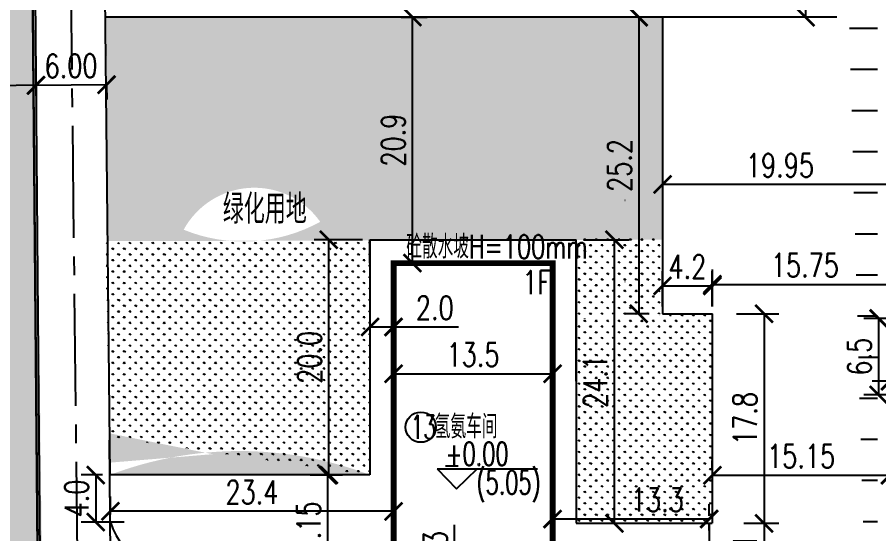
# Model space of a CAD drawing. Header units: millimetres. Extents: x 397874 to 6871063, y -8 to 5775840.
# Drawn here: x 429007.4 to 429080.6, y 2812836.8 to 2812880.7 of the extents above; entities that cross this region are included whole.
import ezdxf

# ---------------------------------------------------------------- set-up
doc = ezdxf.new("R2010")
doc.units = ezdxf.units.MM
doc.header["$LTSCALE"] = 1000
for name, pattern in [('CENTER2', [28.575, 19.05, -3.175, 3.175, -3.175]), ('CONTINOUS', [0]), ('DASH', [0.35, 0.25, -0.1])]:
    doc.linetypes.add(name, pattern=pattern)
doc.layers.add('_TCH_MASK', color=7, linetype='Continuous')
doc.layers.add('GRASST', color=62, linetype='Continuous')
doc.styles.add('dxfs', font='txt.shx', dxfattribs={"width": 0.7, "bigfont": 'dxfs.shx'})
doc.styles.add('HZTXT', font='txt.shx', dxfattribs={"width": 0.75, "bigfont": 'hzdx.shx'})
doc.dimstyles.new('ISO-25', dxfattribs={"dimtxt": 2, "dimasz": 0.75, "dimexe": 1.25, "dimexo": 0.625, "dimtad": 1, "dimdec": 1, "dimdsep": 46, "dimtxsty": 'HZTXT', "dimblk": 'ARCHTICK', "dimcen": 2.5, "dimadec": 0, "dimazin": 0, "dimtfac": 1, "dimtdec": 1, "dimtmove": 0, "dimatfit": 3, "dimldrblk": 'ARCHTICK', "dimfxl": 1, "dimarcsym": 0})

# ---------------------------------------------------------------- blocks, each defined once
blk = doc.blocks.new('_ArchTick')
at = {"color": 0, "linetype": 'ByBlock', "const_width": 0.15}
blk.add_lwpolyline([(-0.5, -0.5), (0.5, 0.5)], dxfattribs=at)
blk = doc.blocks.new('*D707')
at = {"color": 0, "linetype": 'CONTINOUS', "lineweight": -2, "transparency": 16777216}
for p, q in [((429015.018, 2812874.915), (429009.018, 2812874.863)), ((429009.019, 2812874.781), (429009.029, 2812873.613)), ((429015.019, 2812874.833), (429015.029, 2812873.665))]:
    blk.add_line(p, q, dxfattribs=at)
at = {"layer": 'Defpoints', "color": 0, "linetype": 'CONTINOUS', "transparency": 16777216}
for p in [(429009.014, 2812875.406), (429015.013, 2812875.458), (429009.018, 2812874.863)]:
    blk.add_point(p, dxfattribs=at)
at = {"color": 0, "linetype": 'CONTINOUS', "lineweight": -2, "transparency": 16777216, "xscale": 1.5, "yscale": 1.5, "zscale": 1.5}
for p, rotation in [((429009.018, 2812874.863), 180.4965858807423), ((429015.018, 2812874.915), 0.4965858807422929)]:
    blk.add_blockref('_ArchTick', p, dxfattribs=dict(at, rotation=rotation))
at = {"color": 0, "linetype": 'CONTINOUS', "transparency": 16777216, "insert": (429012.004, 2812876.514), "char_height": 2, "attachment_point": 5, "rotation": 0.49659, "style": 'HZTXT'}
blk.add_mtext('6.00', dxfattribs=at)
blk = doc.blocks.new('_None')
blk = doc.blocks.new('*D708')
at = {"color": 0, "linetype": 'CONTINOUS', "lineweight": -2, "transparency": 16777216}
for p, q in [((429009.038, 2812874.864), (428993.408, 2812874.728)), ((428993.409, 2812874.645), (428993.419, 2812873.478)), ((429009.039, 2812874.781), (429009.049, 2812873.614))]:
    blk.add_line(p, q, dxfattribs=at)
at = {"layer": 'Defpoints', "color": 0, "linetype": 'CONTINOUS', "transparency": 16777216}
for p in [(429009.034, 2812875.406), (428993.404, 2812875.27), (428993.408, 2812874.728)]:
    blk.add_point(p, dxfattribs=at)
at = {"color": 0, "linetype": 'CONTINOUS', "lineweight": -2, "transparency": 16777216, "xscale": 1.5, "yscale": 1.5, "zscale": 1.5}
for p, rotation in [((428993.408, 2812874.728), 180.4965858406307), ((429009.038, 2812874.864), 0.4965858406307788)]:
    blk.add_blockref('_ArchTick', p, dxfattribs=dict(at, rotation=rotation))
at = {"color": 0, "linetype": 'CONTINOUS', "transparency": 16777216, "insert": (429001.209, 2812876.421), "char_height": 2, "attachment_point": 5, "rotation": 0.49659, "style": 'HZTXT'}
blk.add_mtext('15.63', dxfattribs=at)
blk = doc.blocks.new('*D734')
at = {"color": 0, "linetype": 'CONTINOUS', "lineweight": -2, "transparency": 16777216}
for p, q in [((429015.341, 2812838.38), (429015.341, 2812839.914)), ((429039.39, 2812838.335), (429039.39, 2812839.914)), ((429039.39, 2812838.664), (429015.341, 2812838.664))]:
    blk.add_line(p, q, dxfattribs=at)
at = {"layer": 'Defpoints', "color": 0, "linetype": 'CONTINOUS', "transparency": 16777216}
for p in [(429015.341, 2812838.664), (429015.341, 2812837.755), (429039.39, 2812837.71)]:
    blk.add_point(p, dxfattribs=at)
at = {"color": 0, "linetype": 'CONTINOUS', "lineweight": -2, "transparency": 16777216, "xscale": 1.5, "yscale": 1.5, "zscale": 1.5, "rotation": 180}
blk.add_blockref('_ArchTick', (429015.341, 2812838.664), dxfattribs=at)
at = {"color": 0, "linetype": 'CONTINOUS', "lineweight": -2, "transparency": 16777216, "xscale": 1.5, "yscale": 1.5, "zscale": 1.5}
blk.add_blockref('_ArchTick', (429039.39, 2812838.664), dxfattribs=at)
at = {"color": 0, "linetype": 'CONTINOUS', "transparency": 16777216, "insert": (429027.365, 2812840.289), "char_height": 2, "attachment_point": 5, "style": 'HZTXT'}
blk.add_mtext('23.4', dxfattribs=at)
blk = doc.blocks.new('*D865')
at = {"color": 0, "linetype": 'CONTINOUS', "lineweight": -2, "transparency": 16777216}
for p, q in [((429040.021, 2812880.654), (429042.242, 2812880.654)), ((429040.992, 2812859.754), (429040.992, 2812880.654)), ((429040.021, 2812859.754), (429042.242, 2812859.754))]:
    blk.add_line(p, q, dxfattribs=at)
at = {"layer": 'Defpoints', "color": 0, "linetype": 'CONTINOUS', "transparency": 16777216}
for p in [(429039.396, 2812880.654), (429040.992, 2812880.654), (429039.396, 2812859.754)]:
    blk.add_point(p, dxfattribs=at)
at = {"color": 0, "linetype": 'CONTINOUS', "lineweight": -2, "transparency": 16777216, "xscale": 1.5, "yscale": 1.5, "zscale": 1.5}
for p, rotation in [((429040.992, 2812880.654), 90), ((429040.992, 2812859.754), 270)]:
    blk.add_blockref('_ArchTick', p, dxfattribs=dict(at, rotation=rotation))
at = {"color": 0, "linetype": 'CONTINOUS', "transparency": 16777216, "insert": (429039.367, 2812870.204), "char_height": 2, "attachment_point": 5, "rotation": 90, "style": 'HZTXT'}
blk.add_mtext('20.9', dxfattribs=at)
blk = doc.blocks.new('*D868')
at = {"color": 0, "linetype": 'CONTINOUS', "lineweight": -2, "transparency": 16777216}
for p, q in [((429076.389, 2812886.708), (429073.126, 2812886.708)), ((429074.376, 2812886.708), (429074.376, 2812880.652)), ((429076.389, 2812880.652), (429073.126, 2812880.652))]:
    blk.add_line(p, q, dxfattribs=at)
at = {"layer": 'Defpoints', "color": 0, "linetype": 'CONTINOUS', "transparency": 16777216}
for p in [(429077.014, 2812886.708), (429074.376, 2812880.652), (429077.014, 2812880.652)]:
    blk.add_point(p, dxfattribs=at)
at = {"color": 0, "linetype": 'CONTINOUS', "lineweight": -2, "transparency": 16777216, "xscale": 1.5, "yscale": 1.5, "zscale": 1.5}
for p, rotation in [((429074.376, 2812886.708), 90), ((429074.376, 2812880.652), 270)]:
    blk.add_blockref('_ArchTick', p, dxfattribs=dict(at, rotation=rotation))
at = {"color": 0, "linetype": 'CONTINOUS', "transparency": 16777216, "insert": (429072.751, 2812883.68), "char_height": 2, "attachment_point": 5, "rotation": 90, "style": 'HZTXT'}
blk.add_mtext('6.05', dxfattribs=at)
blk = doc.blocks.new('*D869')
at = {"color": 0, "linetype": 'CONTINOUS', "lineweight": -2, "transparency": 16777216}
for p, q in [((429063.019, 2812880.652), (429058.957, 2812880.652)), ((429060.207, 2812880.652), (429060.207, 2812855.452)), ((429061.088, 2812855.452), (429058.957, 2812855.452))]:
    blk.add_line(p, q, dxfattribs=at)
at = {"layer": 'Defpoints', "color": 0, "linetype": 'CONTINOUS', "transparency": 16777216}
for p in [(429063.644, 2812880.652), (429060.207, 2812855.452), (429061.713, 2812855.452)]:
    blk.add_point(p, dxfattribs=at)
at = {"color": 0, "linetype": 'CONTINOUS', "lineweight": -2, "transparency": 16777216, "xscale": 1.5, "yscale": 1.5, "zscale": 1.5}
for p, rotation in [((429060.207, 2812880.652), 90), ((429060.207, 2812855.452), 270)]:
    blk.add_blockref('_ArchTick', p, dxfattribs=dict(at, rotation=rotation))
at = {"color": 0, "linetype": 'CONTINOUS', "transparency": 16777216, "insert": (429058.582, 2812868.052), "char_height": 2, "attachment_point": 5, "rotation": 90, "style": 'HZTXT'}
blk.add_mtext('25.2', dxfattribs=at)
blk = doc.blocks.new('*D870')
at = {"color": 0, "linetype": 'CONTINOUS', "lineweight": -2, "transparency": 16777216}
for p, q in [((429068.503, 2812855.452), (429072.103, 2812855.452)), ((429070.853, 2812855.452), (429070.853, 2812837.643)), ((429069.133, 2812837.643), (429072.103, 2812837.643))]:
    blk.add_line(p, q, dxfattribs=at)
at = {"layer": 'Defpoints', "color": 0, "linetype": 'CONTINOUS', "transparency": 16777216}
for p in [(429067.878, 2812855.452), (429068.508, 2812837.643), (429070.853, 2812837.643)]:
    blk.add_point(p, dxfattribs=at)
at = {"color": 0, "linetype": 'CONTINOUS', "lineweight": -2, "transparency": 16777216, "xscale": 1.5, "yscale": 1.5, "zscale": 1.5}
for p, rotation in [((429070.853, 2812855.452), 90), ((429070.853, 2812837.643), 270)]:
    blk.add_blockref('_ArchTick', p, dxfattribs=dict(at, rotation=rotation))
at = {"color": 0, "linetype": 'CONTINOUS', "transparency": 16777216, "insert": (429069.228, 2812846.548), "char_height": 2, "attachment_point": 5, "rotation": 90, "style": 'HZTXT'}
blk.add_mtext('17.8', dxfattribs=at)
blk = doc.blocks.new('*D871')
at = {"color": 0, "linetype": 'CONTINOUS', "lineweight": -2, "transparency": 16777216}
for p, q in [((429052.89, 2812838.346), (429052.89, 2812839.263)), ((429066.189, 2812838.28), (429066.189, 2812839.263)), ((429052.89, 2812838.013), (429066.189, 2812838.013))]:
    blk.add_line(p, q, dxfattribs=at)
at = {"layer": 'Defpoints', "color": 0, "linetype": 'CONTINOUS', "transparency": 16777216}
for p in [(429066.189, 2812838.013), (429052.89, 2812837.721), (429066.189, 2812837.655)]:
    blk.add_point(p, dxfattribs=at)
at = {"color": 0, "linetype": 'CONTINOUS', "lineweight": -2, "transparency": 16777216, "xscale": 1.5, "yscale": 1.5, "zscale": 1.5, "rotation": 180}
blk.add_blockref('_ArchTick', (429052.89, 2812838.013), dxfattribs=at)
at = {"color": 0, "linetype": 'CONTINOUS', "lineweight": -2, "transparency": 16777216, "xscale": 1.5, "yscale": 1.5, "zscale": 1.5}
blk.add_blockref('_ArchTick', (429066.189, 2812838.013), dxfattribs=at)
at = {"color": 0, "linetype": 'CONTINOUS', "transparency": 16777216, "insert": (429061.789, 2812839.638), "char_height": 2, "attachment_point": 5, "style": 'HZTXT'}
blk.add_mtext('13.3', dxfattribs=at)
blk = doc.blocks.new('*D872')
at = {"color": 0, "linetype": 'CONTINOUS', "lineweight": -2, "transparency": 16777216}
for p, q in [((429069.133, 2812837.643), (429072.103, 2812837.643)), ((429070.853, 2812837.643), (429070.853, 2812832.543)), ((429068.84, 2812832.543), (429072.103, 2812832.543))]:
    blk.add_line(p, q, dxfattribs=at)
at = {"layer": 'Defpoints', "color": 0, "linetype": 'CONTINOUS', "transparency": 16777216}
for p in [(429068.508, 2812837.643), (429068.215, 2812832.543), (429070.853, 2812832.543)]:
    blk.add_point(p, dxfattribs=at)
at = {"color": 0, "linetype": 'CONTINOUS', "lineweight": -2, "transparency": 16777216, "xscale": 1.5, "yscale": 1.5, "zscale": 1.5}
for p, rotation in [((429070.853, 2812837.643), 90), ((429070.853, 2812832.543), 270)]:
    blk.add_blockref('_ArchTick', p, dxfattribs=dict(at, rotation=rotation))
at = {"color": 0, "linetype": 'CONTINOUS', "transparency": 16777216, "insert": (429069.228, 2812835.093), "char_height": 2, "attachment_point": 5, "rotation": 90, "style": 'HZTXT'}
blk.add_mtext('5.1', dxfattribs=at)
blk = doc.blocks.new('*D873')
at = {"color": 0, "linetype": 'CONTINOUS', "lineweight": -2, "transparency": 16777216}
for p, q in [((429044.566, 2812831.754), (429044.566, 2812837.504)), ((429045.515, 2812831.754), (429043.316, 2812831.754)), ((429044.566, 2812829.443), (429044.566, 2812831.754)), ((429045.515, 2812829.443), (429043.316, 2812829.443))]:
    blk.add_line(p, q, dxfattribs=at)
at = {"layer": 'Defpoints', "color": 0, "linetype": 'CONTINOUS', "transparency": 16777216}
for p in [(429044.566, 2812831.754), (429046.14, 2812831.754), (429046.14, 2812829.443)]:
    blk.add_point(p, dxfattribs=at)
at = {"color": 0, "linetype": 'CONTINOUS', "lineweight": -2, "transparency": 16777216, "xscale": 1.5, "yscale": 1.5, "zscale": 1.5}
for p, rotation in [((429044.566, 2812831.754), 90), ((429044.566, 2812829.443), 270)]:
    blk.add_blockref('_ArchTick', p, dxfattribs=dict(at, rotation=rotation))
at = {"color": 0, "linetype": 'CONTINOUS', "transparency": 16777216, "insert": (429042.941, 2812835.379), "char_height": 2, "attachment_point": 5, "rotation": 90, "style": 'HZTXT'}
blk.add_mtext('2.3', dxfattribs=at)
blk = doc.blocks.new('*D876')
at = {"color": 0, "linetype": 'CONTINOUS', "lineweight": -2, "transparency": 16777216}
for p, q in [((429032.3, 2812841.754), (429035.051, 2812841.754)), ((429033.801, 2812832.754), (429033.801, 2812841.754)), ((429033.103, 2812832.754), (429035.051, 2812832.754))]:
    blk.add_line(p, q, dxfattribs=at)
at = {"layer": 'Defpoints', "color": 0, "linetype": 'CONTINOUS', "transparency": 16777216}
for p in [(429031.675, 2812841.754), (429033.801, 2812841.754), (429032.478, 2812832.754)]:
    blk.add_point(p, dxfattribs=at)
at = {"color": 0, "linetype": 'CONTINOUS', "lineweight": -2, "transparency": 16777216, "xscale": 1.5, "yscale": 1.5, "zscale": 1.5}
for p, rotation in [((429033.801, 2812841.754), 90), ((429033.801, 2812832.754), 270)]:
    blk.add_blockref('_ArchTick', p, dxfattribs=dict(at, rotation=rotation))
at = {"color": 0, "linetype": 'CONTINOUS', "transparency": 16777216, "insert": (429032.176, 2812837.254), "char_height": 2, "attachment_point": 5, "rotation": 90, "style": 'HZTXT'}
blk.add_mtext('9.15', dxfattribs=at)
blk = doc.blocks.new('*D878')
at = {"color": 0, "linetype": 'CONTINOUS', "lineweight": -2, "transparency": 16777216}
for p, q in [((429014.668, 2812841.754), (429012.849, 2812841.754)), ((429014.099, 2812841.754), (429014.099, 2812837.755)), ((429016.51, 2812837.755), (429012.849, 2812837.755))]:
    blk.add_line(p, q, dxfattribs=at)
at = {"layer": 'Defpoints', "color": 0, "linetype": 'CONTINOUS', "transparency": 16777216}
for p in [(429015.293, 2812841.754), (429014.099, 2812837.755), (429017.135, 2812837.755)]:
    blk.add_point(p, dxfattribs=at)
at = {"color": 0, "linetype": 'CONTINOUS', "lineweight": -2, "transparency": 16777216, "xscale": 1.5, "yscale": 1.5, "zscale": 1.5}
for p, rotation in [((429014.099, 2812841.754), 90), ((429014.099, 2812837.755), 270)]:
    blk.add_blockref('_ArchTick', p, dxfattribs=dict(at, rotation=rotation))
at = {"color": 0, "linetype": 'CONTINOUS', "transparency": 16777216, "insert": (429012.474, 2812839.754), "char_height": 2, "attachment_point": 5, "rotation": 90, "style": 'HZTXT'}
blk.add_mtext('4.0', dxfattribs=at)
blk = doc.blocks.new('*D898')
at = {"color": 0, "linetype": 'CONTINOUS', "lineweight": -2, "transparency": 16777216}
for p, q in [((429036.761, 2812861.748), (429032.636, 2812861.748)), ((429033.886, 2812841.754), (429033.886, 2812861.748)), ((429036.761, 2812841.754), (429032.636, 2812841.754))]:
    blk.add_line(p, q, dxfattribs=at)
at = {"layer": 'Defpoints', "color": 0, "linetype": 'CONTINOUS', "transparency": 16777216}
for p in [(429033.886, 2812861.748), (429037.386, 2812861.748), (429037.386, 2812841.754)]:
    blk.add_point(p, dxfattribs=at)
at = {"color": 0, "linetype": 'CONTINOUS', "lineweight": -2, "transparency": 16777216, "xscale": 1.5, "yscale": 1.5, "zscale": 1.5}
for p, rotation in [((429033.886, 2812861.748), 90), ((429033.886, 2812841.754), 270)]:
    blk.add_blockref('_ArchTick', p, dxfattribs=dict(at, rotation=rotation))
at = {"color": 0, "linetype": 'CONTINOUS', "transparency": 16777216, "insert": (429032.261, 2812851.751), "char_height": 2, "attachment_point": 5, "rotation": 90, "style": 'HZTXT'}
blk.add_mtext('20.0', dxfattribs=at)
blk = doc.blocks.new('*D899')
at = {"color": 0, "linetype": 'CONTINOUS', "lineweight": -2, "transparency": 16777216}
for p, q in [((429037.386, 2812856.023), (429037.386, 2812853.081)), ((429039.39, 2812856.023), (429039.39, 2812853.081)), ((429037.386, 2812854.331), (429039.39, 2812854.331)), ((429039.39, 2812854.331), (429044.89, 2812854.331))]:
    blk.add_line(p, q, dxfattribs=at)
at = {"layer": 'Defpoints', "color": 0, "linetype": 'CONTINOUS', "transparency": 16777216}
for p in [(429037.386, 2812856.648), (429039.39, 2812856.648), (429039.39, 2812854.331)]:
    blk.add_point(p, dxfattribs=at)
at = {"color": 0, "linetype": 'CONTINOUS', "lineweight": -2, "transparency": 16777216, "xscale": 1.5, "yscale": 1.5, "zscale": 1.5, "rotation": 180}
blk.add_blockref('_ArchTick', (429037.386, 2812854.331), dxfattribs=at)
at = {"color": 0, "linetype": 'CONTINOUS', "lineweight": -2, "transparency": 16777216, "xscale": 1.5, "yscale": 1.5, "zscale": 1.5}
blk.add_blockref('_ArchTick', (429039.39, 2812854.331), dxfattribs=at)
at = {"color": 0, "linetype": 'CONTINOUS', "transparency": 16777216, "insert": (429042.89, 2812855.956), "char_height": 2, "attachment_point": 5, "style": 'HZTXT'}
blk.add_mtext('2.0', dxfattribs=at)
blk = doc.blocks.new('*D900')
at = {"color": 0, "linetype": 'CONTINOUS', "lineweight": -2, "transparency": 16777216}
for p, q in [((429055.511, 2812861.748), (429059.389, 2812861.748)), ((429058.139, 2812837.643), (429058.139, 2812861.748)), ((429055.511, 2812837.643), (429059.389, 2812837.643))]:
    blk.add_line(p, q, dxfattribs=at)
at = {"layer": 'Defpoints', "color": 0, "linetype": 'CONTINOUS', "transparency": 16777216}
for p in [(429054.886, 2812861.748), (429058.139, 2812861.748), (429054.886, 2812837.643)]:
    blk.add_point(p, dxfattribs=at)
at = {"color": 0, "linetype": 'CONTINOUS', "lineweight": -2, "transparency": 16777216, "xscale": 1.5, "yscale": 1.5, "zscale": 1.5}
for p, rotation in [((429058.139, 2812861.748), 90), ((429058.139, 2812837.643), 270)]:
    blk.add_blockref('_ArchTick', p, dxfattribs=dict(at, rotation=rotation))
at = {"color": 0, "linetype": 'CONTINOUS', "transparency": 16777216, "insert": (429056.514, 2812849.696), "char_height": 2, "attachment_point": 5, "rotation": 90, "style": 'HZTXT'}
blk.add_mtext('24.1', dxfattribs=at)
blk = doc.blocks.new('*D901')
at = {"color": 0, "linetype": 'CONTINOUS', "lineweight": -2, "transparency": 16777216}
for p, q in [((429052.89, 2812850.981), (429052.89, 2812851.606)), ((429039.39, 2812850.356), (429052.89, 2812850.356)), ((429039.39, 2812849.768), (429039.39, 2812849.106))]:
    blk.add_line(p, q, dxfattribs=at)
at = {"layer": 'Defpoints', "color": 0, "linetype": 'CONTINOUS', "transparency": 16777216}
for p in [(429039.39, 2812850.393), (429052.89, 2812850.356), (429052.89, 2812850.356)]:
    blk.add_point(p, dxfattribs=at)
at = {"color": 0, "linetype": 'CONTINOUS', "lineweight": -2, "transparency": 16777216, "xscale": 1.5, "yscale": 1.5, "zscale": 1.5, "rotation": 180}
blk.add_blockref('_ArchTick', (429039.39, 2812850.356), dxfattribs=at)
at = {"color": 0, "linetype": 'CONTINOUS', "lineweight": -2, "transparency": 16777216, "xscale": 1.5, "yscale": 1.5, "zscale": 1.5}
blk.add_blockref('_ArchTick', (429052.89, 2812850.356), dxfattribs=at)
at = {"color": 0, "linetype": 'CONTINOUS', "transparency": 16777216, "insert": (429046.14, 2812851.981), "char_height": 2, "attachment_point": 5, "style": 'HZTXT'}
blk.add_mtext('13.5', dxfattribs=at)
blk = doc.blocks.new('*D913')
at = {"color": 0, "linetype": 'CONTINOUS', "lineweight": -2, "transparency": 16777216}
for p, q in [((429062.225, 2812871.106), (429062.225, 2812865.19)), ((429082.175, 2812871.106), (429082.175, 2812865.19)), ((429082.175, 2812866.44), (429062.225, 2812866.44))]:
    blk.add_line(p, q, dxfattribs=at)
at = {"layer": 'Defpoints', "color": 0, "linetype": 'CONTINOUS', "transparency": 16777216}
for p in [(429062.225, 2812871.731), (429082.175, 2812871.731), (429062.225, 2812866.44)]:
    blk.add_point(p, dxfattribs=at)
at = {"color": 0, "linetype": 'CONTINOUS', "lineweight": -2, "transparency": 16777216, "xscale": 1.5, "yscale": 1.5, "zscale": 1.5, "rotation": 180}
blk.add_blockref('_ArchTick', (429062.225, 2812866.44), dxfattribs=at)
at = {"color": 0, "linetype": 'CONTINOUS', "lineweight": -2, "transparency": 16777216, "xscale": 1.5, "yscale": 1.5, "zscale": 1.5}
blk.add_blockref('_ArchTick', (429082.175, 2812866.44), dxfattribs=at)
at = {"color": 0, "linetype": 'CONTINOUS', "transparency": 16777216, "insert": (429072.2, 2812868.065), "char_height": 2, "attachment_point": 5, "style": 'HZTXT'}
blk.add_mtext('19.95', dxfattribs=at)
blk = doc.blocks.new('*D914')
at = {"color": 0, "linetype": 'CONTINOUS', "lineweight": -2, "transparency": 16777216}
for p, q in [((429062.226, 2812856.077), (429062.226, 2812859.075)), ((429066.455, 2812856.077), (429066.455, 2812859.075)), ((429062.226, 2812857.825), (429066.455, 2812857.825))]:
    blk.add_line(p, q, dxfattribs=at)
at = {"layer": 'Defpoints', "color": 0, "linetype": 'CONTINOUS', "transparency": 16777216}
for p in [(429066.455, 2812857.825), (429062.226, 2812855.452), (429066.455, 2812855.452)]:
    blk.add_point(p, dxfattribs=at)
at = {"color": 0, "linetype": 'CONTINOUS', "lineweight": -2, "transparency": 16777216, "xscale": 1.5, "yscale": 1.5, "zscale": 1.5, "rotation": 180}
blk.add_blockref('_ArchTick', (429062.226, 2812857.825), dxfattribs=at)
at = {"color": 0, "linetype": 'CONTINOUS', "lineweight": -2, "transparency": 16777216, "xscale": 1.5, "yscale": 1.5, "zscale": 1.5}
blk.add_blockref('_ArchTick', (429066.455, 2812857.825), dxfattribs=at)
at = {"color": 0, "linetype": 'CONTINOUS', "transparency": 16777216, "insert": (429064.34, 2812859.45), "char_height": 2, "attachment_point": 5, "style": 'HZTXT'}
blk.add_mtext('4.2', dxfattribs=at)
blk = doc.blocks.new('*D917')
at = {"color": 0, "linetype": 'CONTINOUS', "lineweight": -2, "transparency": 16777216}
for p, q in [((429081.539, 2812849.178), (429081.539, 2812850.968)), ((429082.139, 2812849.378), (429082.139, 2812850.968)), ((429081.539, 2812849.718), (429080.039, 2812849.718)), ((429081.539, 2812849.718), (429082.139, 2812849.718)), ((429082.139, 2812849.718), (429089.139, 2812849.718))]:
    blk.add_line(p, q, dxfattribs=at)
at = {"layer": 'Defpoints', "color": 0, "linetype": 'CONTINOUS', "transparency": 16777216}
for p in [(429082.139, 2812849.718), (429081.539, 2812848.553), (429082.139, 2812848.753)]:
    blk.add_point(p, dxfattribs=at)
at = {"color": 0, "linetype": 'CONTINOUS', "lineweight": -2, "transparency": 16777216, "xscale": 1.5, "yscale": 1.5, "zscale": 1.5}
blk.add_blockref('_ArchTick', (429081.539, 2812849.718), dxfattribs=at)
at = {"color": 0, "linetype": 'CONTINOUS', "lineweight": -2, "transparency": 16777216, "xscale": 1.5, "yscale": 1.5, "zscale": 1.5, "rotation": 180}
blk.add_blockref('_ArchTick', (429082.139, 2812849.718), dxfattribs=at)
at = {"color": 0, "linetype": 'CONTINOUS', "transparency": 16777216, "insert": (429087.139, 2812851.343), "char_height": 2, "attachment_point": 5, "style": 'HZTXT'}
blk.add_mtext('0.6', dxfattribs=at)
blk = doc.blocks.new('*D918')
at = {"color": 0, "linetype": 'CONTINOUS', "lineweight": -2, "transparency": 16777216}
for p, q in [((429081.514, 2812855.053), (429079.329, 2812855.053)), ((429080.579, 2812855.053), (429080.579, 2812848.553)), ((429081.514, 2812848.553), (429079.329, 2812848.553))]:
    blk.add_line(p, q, dxfattribs=at)
at = {"layer": 'Defpoints', "color": 0, "linetype": 'CONTINOUS', "transparency": 16777216}
for p in [(429082.139, 2812855.053), (429080.579, 2812848.553), (429082.139, 2812848.553)]:
    blk.add_point(p, dxfattribs=at)
at = {"color": 0, "linetype": 'CONTINOUS', "lineweight": -2, "transparency": 16777216, "xscale": 1.5, "yscale": 1.5, "zscale": 1.5}
for p, rotation in [((429080.579, 2812855.053), 90), ((429080.579, 2812848.553), 270)]:
    blk.add_blockref('_ArchTick', p, dxfattribs=dict(at, rotation=rotation))
at = {"color": 0, "linetype": 'CONTINOUS', "transparency": 16777216, "insert": (429078.954, 2812851.803), "char_height": 2, "attachment_point": 5, "rotation": 90, "style": 'HZTXT'}
blk.add_mtext('6.5', dxfattribs=at)
blk = doc.blocks.new('*D921')
at = {"color": 0, "linetype": 'CONTINOUS', "lineweight": -2, "transparency": 16777216}
for p, q in [((429066.455, 2812842.355), (429066.455, 2812842.98)), ((429081.539, 2812842.355), (429081.539, 2812842.98)), ((429066.455, 2812841.73), (429081.539, 2812841.73))]:
    blk.add_line(p, q, dxfattribs=at)
at = {"layer": 'Defpoints', "color": 0, "linetype": 'CONTINOUS', "transparency": 16777216}
for p in [(429066.455, 2812841.73), (429081.539, 2812841.73), (429081.539, 2812841.73)]:
    blk.add_point(p, dxfattribs=at)
at = {"color": 0, "linetype": 'CONTINOUS', "lineweight": -2, "transparency": 16777216, "xscale": 1.5, "yscale": 1.5, "zscale": 1.5, "rotation": 180}
blk.add_blockref('_ArchTick', (429066.455, 2812841.73), dxfattribs=at)
at = {"color": 0, "linetype": 'CONTINOUS', "lineweight": -2, "transparency": 16777216, "xscale": 1.5, "yscale": 1.5, "zscale": 1.5}
blk.add_blockref('_ArchTick', (429081.539, 2812841.73), dxfattribs=at)
at = {"color": 0, "linetype": 'CONTINOUS', "transparency": 16777216, "insert": (429073.997, 2812843.355), "char_height": 2, "attachment_point": 5, "style": 'HZTXT'}
blk.add_mtext('15.15', dxfattribs=at)
blk = doc.blocks.new('*D922')
at = {"color": 0, "linetype": 'CONTINOUS', "lineweight": -2, "transparency": 16777216}
for p, q in [((429066.463, 2812856.077), (429066.463, 2812859.201)), ((429082.175, 2812856.077), (429082.175, 2812859.201)), ((429066.463, 2812857.951), (429082.175, 2812857.951))]:
    blk.add_line(p, q, dxfattribs=at)
at = {"layer": 'Defpoints', "color": 0, "linetype": 'CONTINOUS', "transparency": 16777216}
for p in [(429082.175, 2812857.951), (429066.463, 2812855.452), (429082.175, 2812855.452)]:
    blk.add_point(p, dxfattribs=at)
at = {"color": 0, "linetype": 'CONTINOUS', "lineweight": -2, "transparency": 16777216, "xscale": 1.5, "yscale": 1.5, "zscale": 1.5, "rotation": 180}
blk.add_blockref('_ArchTick', (429066.463, 2812857.951), dxfattribs=at)
at = {"color": 0, "linetype": 'CONTINOUS', "lineweight": -2, "transparency": 16777216, "xscale": 1.5, "yscale": 1.5, "zscale": 1.5}
blk.add_blockref('_ArchTick', (429082.175, 2812857.951), dxfattribs=at)
at = {"color": 0, "linetype": 'CONTINOUS', "transparency": 16777216, "insert": (429074.319, 2812859.576), "char_height": 2, "attachment_point": 5, "style": 'HZTXT'}
blk.add_mtext('15.75', dxfattribs=at)

msp = doc.modelspace()

# ---------------------------------------------------------------- hatches: boundary and pattern name
at = {"linetype": 'CONTINOUS'}
h = msp.add_hatch(dxfattribs=at)
h.set_pattern_fill('GRASS', color=3, scale=0.054, style=0)
h.set_pattern_definition([(90, (428986.6436, 2812723.6871), (-0.969867, 0.969867), [0.257175, -1.682559]), (45, (428986.6436, 2812723.6871), (-0.9698677, 0.9698677), [0.257175, -1.114425]), (135, (428986.6436, 2812723.6871), (-0.9698677, -0.9698677), [0.257175, -1.114425])])
edge = h.paths.add_edge_path()
edge.add_line((428996.534, 2812984.894), (429007.751, 2812986.572))
edge.add_arc((428245.5, 2812967.568), 762.487, 0.233679, 1.428202, ccw=False)
edge.add_line((429007.981, 2812970.678), (429010.393, 2812757.703))
edge.add_arc((429028.392, 2812757.891), 18, 180.59848, 268.15967)
edge.add_line((429027.814, 2812739.9), (429168.81, 2812735.37))
edge.add_arc((429182.64, 2812620.562), 115.638, 87.64632, 96.86841, ccw=False)
edge.add_line((429187.389, 2812736.102), (429187.391, 2812858.041))
edge.add_arc((425829.037, 2812780.795), 3359.242, 1.317645, 1.469012)
edge.add_line((429187.175, 2812866.913), (429187.032, 2812877.852))
edge.add_line((429187.032, 2812877.852), (429191.391, 2812878.102))
edge.add_line((429191.391, 2812878.102), (429191.395, 2812730.731))
edge.add_line((429191.395, 2812730.731), (429255.258, 2812727.933))
edge.add_line((429255.258, 2812727.933), (429255.258, 2812723.687))
edge.add_line((429255.258, 2812723.687), (429168.385, 2812728.376))
edge.add_line((429168.385, 2812728.376), (429129.36, 2812730.11))
edge.add_line((429129.36, 2812730.11), (429091.518, 2812731.731))
edge.add_line((429091.518, 2812731.731), (429068.655, 2812732.74))
edge.add_line((429068.655, 2812732.74), (428995.964, 2812736.193))
edge.add_arc((428996.365, 2812744.639), 8.455, 181.28443, 267.28067, ccw=False)
edge.add_line((428987.912, 2812744.449), (428988.493, 2812805.44))
edge.add_line((428988.493, 2812805.44), (428987.758, 2812883.63))
edge.add_line((428987.758, 2812883.63), (428987.248, 2812934.771))
edge.add_line((428987.248, 2812934.771), (428986.762, 2812983.747))
edge.add_line((428986.762, 2812983.747), (428996.534, 2812984.894))
h = msp.add_hatch(dxfattribs=at)
h.set_pattern_fill('ANGLE', color=252, scale=0.5, style=0)
h.set_pattern_definition([(360, (-303.9914, -531.6), (-3e-12, 3.4925), [2.54, -0.9525]), (90, (-303.9914, -531.6), (-3.4925, -3e-12), [2.54, -0.9525])])
edge = h.paths.add_edge_path()
edge.add_line((429085.873, 2812822.052), (429169.39, 2812822.052))
edge.add_arc((429169.39, 2812834.052), 12, 270, 359.99869)
edge.add_line((429181.39, 2812834.052), (429181.391, 2812857.885))
edge.add_arc((429169.387, 2812857.885), 12.004, 359.99869, 420.87143)
edge.add_arc((429183.618, 2812883.424), 17.232, 178.53285, 240.87143, ccw=False)
edge.add_line((429166.392, 2812883.865), (429166.392, 2812904.114))
edge.add_arc((429154.392, 2812904.114), 12, 359.99874, 449.99987)
edge.add_line((429154.392, 2812916.114), (429077.872, 2812917.879))
edge.add_arc((429020.191, 2812912.971), 57.889, -4.98366, 4.86336, ccw=False)
edge.add_line((429077.323, 2812907.942), (429079.39, 2812832.754))
edge.add_arc((429089.03, 2812831.279), 9.753, 171.30144, 251.11194)
edge = h.paths.add_edge_path(flags=16)
edge.add_line((429104.839, 2812848.539), (429104.839, 2812827.113))
edge.add_line((429081.81, 2812826.913), (429104.839, 2812827.113))
edge.add_line((429081.81, 2812848.801), (429081.81, 2812826.913))
edge.add_line((429096.867, 2812848.801), (429081.81, 2812848.801))
edge.add_line((429156.392, 2812878.102), (429105.878, 2812878.102))
edge.add_line((429105.878, 2812855.102), (429105.878, 2812878.102))
edge.add_line((429083.878, 2812855.102), (429105.878, 2812855.102))
edge.add_line((429083.878, 2812878.102), (429083.878, 2812855.102))
edge.add_line((429156.392, 2812908.102), (429156.392, 2812878.102))
edge.add_line((429083.873, 2812908.102), (429083.873, 2812878.102))
edge.add_line((429083.873, 2812908.102), (429156.392, 2812908.102))
edge.add_line((429166.385, 2812835.054), (429130.867, 2812835.054))
edge.add_line((429166.385, 2812835.054), (429166.385, 2812853.154))
edge.add_line((429130.867, 2812835.054), (429130.867, 2812853.084))
edge.add_line((429130.867, 2812853.084), (429166.662, 2812853.108))
at = {"layer": 'GRASST'}
h = msp.add_hatch(dxfattribs=at)
h.set_pattern_fill('GRASS', color=256, scale=0.685569, angle=-100.51202, style=0)
h.set_pattern_definition([(349.48798, (428814.32374, 2812641.67873), (0.56507695, 0.3881921), [0.1285442, -0.840997]), (304.48798, (428814.32374, 2812641.6787), (0.565077, 0.3881921), [0.1285442, -0.557025]), (34.48798, (428814.32374, 2812641.6787), (-0.3881921, 0.565077), [0.1285442, -0.557025])])
edge = h.paths.add_edge_path()
edge.add_line((429015.293, 2812841.754), (429015.284, 2812842.798))
edge.add_line((429024.031, 2812843.519), (429037.386, 2812841.754))
edge.add_line((429037.386, 2812841.754), (429024.031, 2812843.519))
edge.add_line((429024.031, 2812843.519), (429015.261, 2812845.292))
edge = h.paths.add_edge_path(flags=16)
edge.add_arc((429026.34, 2595507.449), 217334.306, 89.99708791, 90.00291209, ccw=False)
edge.add_arc((429026.34, 2812812.722), 31.063, 69.16969, 110.83031)
h = msp.add_hatch(dxfattribs=at)
h.set_pattern_fill('GRASS', color=256, scale=0.685569, angle=0.0002, style=0)
h.set_pattern_definition([(90.0002, (429281.12334, 2812702.1218), (-0.4847723, 0.4847689), [0.1285442, -0.840997]), (45.0002, (429281.12334, 2812702.1218), (-0.4847723, 0.4847689), [0.1285442, -0.557025]), (135.0002, (429281.12334, 2812702.1218), (-0.4847689, -0.4847723), [0.1285442, -0.557025])])
h.paths.add_polyline_path([(429015.12, 2812861.621), (429062.223, 2812861.75), (429062.216, 2812880.652), (429015.026, 2812880.652)])
edge = h.paths.add_edge_path()
edge.add_arc((429027.574, 2812859.32), 6.842, 35.23914, 151.40449)
edge.add_arc((429026.661, 2812875.053), 13.46, 247.76156, 298.88207)
h = msp.add_hatch(dxfattribs=at)
h.set_pattern_fill('GRASS', color=256, scale=0.685569, angle=0.0002, style=0)
h.set_pattern_definition([(90.0002, (429320.8114, 2812697.3736), (-0.4847723, 0.4847689), [0.1285442, -0.840997]), (45.0002, (429320.8114, 2812697.3736), (-0.4847723, 0.4847689), [0.1285442, -0.557025]), (135.0002, (429320.8114, 2812697.3736), (-0.4847689, -0.4847723), [0.1285442, -0.557025])])
h.paths.add_polyline_path([(429054.886, 2812854.984), (429062.216, 2812855.452), (429062.223, 2812861.964), (429054.886, 2812861.942)])
edge = h.paths.add_edge_path()
edge.add_arc((429056.302, 2812853.146), 12.276, 75.55258, 89.98698)
edge.add_arc((429055.789, 2812849.106), 16.324, 77.34861, 88.19095, ccw=False)
h = msp.add_hatch(dxfattribs=at)
h.set_pattern_fill('GRASS', color=256, scale=0.685569, angle=0.0002, style=0)
h.set_pattern_definition([(90.0002, (429281.2175, 2812691.25626), (-0.4847723, 0.4847689), [0.1285442, -0.840997]), (45.0002, (429281.2175, 2812691.25626), (-0.4847723, 0.4847689), [0.1285442, -0.557025]), (135.0002, (429281.2175, 2812691.25626), (-0.4847689, -0.4847723), [0.1285442, -0.557025])])
h.paths.add_polyline_path([(429015.264, 2812844.984), (429037.39, 2812841.754), (429037.386, 2812861.621), (429015.008, 2812861.483)])
edge = h.paths.add_edge_path(flags=16)
edge.add_arc((429013.199, 2812808.957), 50.47, 81.8438, 86.01056, ccw=False)
edge.add_arc((429015.401, 2812829.654), 29.68, 80.38297, 87.47139)
h = msp.add_hatch(dxfattribs=at)
h.set_pattern_fill('GRASS', color=256, scale=0.685569, angle=0.0002, style=0)
h.set_pattern_definition([(90.0002, (429320.8114, 2812690.4623), (-0.4847723, 0.4847689), [0.1285442, -0.840997]), (45.0002, (429320.8114, 2812690.4623), (-0.4847723, 0.4847689), [0.1285442, -0.557025]), (135.0002, (429320.8114, 2812690.4623), (-0.4847689, -0.4847723), [0.1285442, -0.557025])])
h.paths.add_polyline_path([(429054.885, 2812837.721), (429066.455, 2812837.643), (429066.463, 2812855.452), (429054.886, 2812855.031)])
edge = h.paths.add_edge_path()
edge.add_arc((429056.302, 2812846.235), 12.276, 75.55258, 89.98698)
edge.add_arc((429055.789, 2812842.195), 16.324, 77.34861, 88.19095, ccw=False)

# ---------------------------------------------------------------- linework, layer by layer
at = {"color": 1, "linetype": 'CENTER2', "ltscale": 0.0005}
msp.add_line((429010.859, 2812985.726), (429013.368, 2812757.726), dxfattribs=at)
at = {"color": 3, "linetype": 'CONTINOUS'}
for p, q in [((429077.015, 2812880.652), (429015.026, 2812880.652)), ((429037.386, 2812859.748), (429037.386, 2812861.748)), ((429037.386, 2812861.748), (429054.875, 2812861.748)), ((429054.875, 2812861.748), (429054.886, 2812859.752)), ((429037.386, 2812859.748), (429037.386, 2812841.754)), ((429039.39, 2812841.031), (429039.39, 2812859.754)), ((429052.89, 2812840.96), (429052.89, 2812859.752)), ((429054.886, 2812859.752), (429054.886, 2812837.643)), ((429016.034, 2812757.689), (429015.267, 2812844.722)), ((429043.096, 2812842.286), (429051.604, 2812842.286)), ((429043.096, 2812842.286), (429044.735, 2812840.584)), ((429044.735, 2812840.584), (429046.479, 2812842.286)), ((429066.189, 2812837.03), (429066.189, 2812837.654)), ((429066.189, 2812837.654), (429066.189, 2812804.123))]:
    msp.add_line(p, q, dxfattribs=at)
at = {"color": 2, "linetype": 'CONTINOUS'}
for p, q in [((429037.386, 2812861.748), (429054.883, 2812861.748)), ((429062.216, 2812855.452), (429066.463, 2812855.452)), ((429037.386, 2812841.754), (429015.293, 2812841.754)), ((429054.886, 2812837.643), (429066.455, 2812837.643))]:
    msp.add_line(p, q, dxfattribs=at)
at = {"color": 0, "linetype": 'CONTINOUS', "ltscale": 10}
msp.add_line((429043.787, 2812842.529), (429044.871, 2812842.529), dxfattribs=at)
at = {"color": 3, "linetype": 'DASH', "ltscale": 0.02, "const_width": 0.2}
msp.add_lwpolyline([(429007.843, 2812986.572), (429009.982, 2812740.152)], dxfattribs=at)
at = {"color": 0, "linetype": 'CONTINOUS'}
msp.add_circle((429041.701, 2812845.813), 1.286, dxfattribs=at)
at = {"layer": '_TCH_MASK', "color": 2, "linetype": 'CONTINOUS'}
for p, q in [((429008.2, 2812968.669), (429010.02, 2812757.699)), ((429014.167, 2812948.258), (429015.293, 2812841.754)), ((429062.216, 2812880.652), (429062.226, 2812855.452)), ((429037.386, 2812861.748), (429037.386, 2812841.754)), ((429054.875, 2812861.748), (429054.886, 2812837.643)), ((429066.455, 2812855.452), (429066.455, 2812837.643))]:
    msp.add_line(p, q, dxfattribs=at)
at = {"layer": '_TCH_MASK', "color": 4, "linetype": 'CONTINOUS', "const_width": 0.5}
msp.add_lwpolyline([(429052.89, 2812831.754), (429039.39, 2812831.754), (429039.39, 2812859.754), (429052.89, 2812859.754), (429052.89, 2812831.754)], dxfattribs=at)
at = {"layer": '_TCH_MASK', "color": 6, "linetype": 'CONTINOUS'}
msp.add_arc((429022.294, 2812840.065), 7.327, 198.3807, 273.82681, dxfattribs=at)

# ---------------------------------------------------------------- texts
at = {"color": 0, "linetype": 'CONTINOUS', "ltscale": 10}
for s, height, style, width, p in [('绿化用地', 2.5, 'HZTXT', 0.75, (429024.892, 2812863.103)), ('砼散水坡H=100mm', 2, 'dxfs', 0.7, (429040.471, 2812860.147)), ('13', 2, 'dxfs', 0.625, (429040.853, 2812844.829)), ('氢氨车间', 2, 'dxfs', 0.7, (429042.888, 2812844.863, 22.464)), ('+0.00', 2, 'HZTXT', 0.65, (429043.802, 2812842.545)), ('(5.05)', 2, 'HZTXT', 0.65, (429046.425, 2812840.119))]:
    msp.add_text(s, height=height, dxfattribs=dict(at, style=style, width=width)).set_placement(p)
at = {"color": 3, "linetype": 'CONTINOUS', "ltscale": 10, "style": 'HZTXT', "width": 0.75}
msp.add_text('1F', height=2, dxfattribs=at).set_placement((429050.324, 2812857.125))

# ---------------------------------------------------------------- dimensions: what is measured, and where the dimension line sits
at = {"color": 3, "linetype": 'CONTINOUS'}
for base, p1, p2, text, picture, middle in [((429074.376, 2812880.652), (429077.014, 2812886.708), (429077.014, 2812880.652), '6.05', '*D868', (429072.751, 2812883.68)), ((429033.801, 2812841.754), (429032.478, 2812832.754), (429031.675, 2812841.754), '9.15', '*D876', (429032.176, 2812837.254))]:
    dim = msp.add_linear_dim(base=base, p1=p1, p2=p2, angle=90, text=text, dimstyle='ISO-25', override={"dimasz": 1.5, "dimzin": 0, "dimldrblk": 'None'}, dxfattribs=at)
    dim.commit()
    dim.dimension.update_dxf_attribs({"geometry": picture, "text_midpoint": middle})
for base, p1, p2, picture, middle in [((429040.992, 2812880.654), (429039.396, 2812859.754), (429039.396, 2812880.654), '*D865', (429039.367, 2812870.204)), ((429060.207, 2812855.452), (429063.644, 2812880.652), (429061.713, 2812855.452), '*D869', (429058.582, 2812868.052)), ((429033.886, 2812861.748), (429037.386, 2812841.754), (429037.386, 2812861.748), '*D898', (429032.261, 2812851.751)), ((429058.139, 2812861.748), (429054.886, 2812837.643), (429054.886, 2812861.748), '*D900', (429056.514, 2812849.696)), ((429070.853, 2812837.643), (429067.878, 2812855.452), (429068.508, 2812837.643), '*D870', (429069.228, 2812846.548)), ((429080.579, 2812848.553), (429082.139, 2812855.053), (429082.139, 2812848.553), '*D918', (429078.954, 2812851.803)), ((429070.853, 2812832.543), (429068.508, 2812837.643), (429068.215, 2812832.543), '*D872', (429069.228, 2812835.093)), ((429044.566, 2812831.754), (429046.14, 2812829.443), (429046.14, 2812831.754), '*D873', (429042.941, 2812835.379))]:
    dim = msp.add_linear_dim(base=base, p1=p1, p2=p2, angle=90, dimstyle='ISO-25', override={"dimasz": 1.5, "dimzin": 0, "dimldrblk": 'None'}, dxfattribs=at)
    dim.commit()
    dim.dimension.update_dxf_attribs({"geometry": picture, "text_midpoint": middle})
for p1, p2, picture, middle in [((429009.034, 2812875.406), (428993.404, 2812875.27), '*D708', (429001.209, 2812876.421)), ((429015.013, 2812875.458), (429009.014, 2812875.406), '*D707', (429012.004, 2812876.514))]:
    dim = msp.add_aligned_dim(p1=p1, p2=p2, distance=0.542, dimstyle='ISO-25', override={"dimasz": 1.5, "dimdec": 2, "dimzin": 0, "dimldrblk": 'None'}, dxfattribs=at)
    dim.commit()
    dim.dimension.update_dxf_attribs({"geometry": picture, "text_midpoint": middle})
for base, p1, p2, text, picture, middle in [((429062.225, 2812866.44), (429082.175, 2812871.731), (429062.225, 2812871.731), '19.95', '*D913', (429072.2, 2812868.065)), ((429082.175, 2812857.951), (429066.463, 2812855.452), (429082.175, 2812855.452), '15.75', '*D922', (429074.319, 2812859.576)), ((429081.539, 2812841.73), (429066.455, 2812841.73), (429081.539, 2812841.73), '15.15', '*D921', (429073.997, 2812843.355)), ((429015.341, 2812838.664), (429039.39, 2812837.71), (429015.341, 2812837.755), '23.4', '*D734', (429027.365, 2812840.289))]:
    dim = msp.add_linear_dim(base=base, p1=p1, p2=p2, text=text, dimstyle='ISO-25', override={"dimasz": 1.5, "dimzin": 0, "dimldrblk": 'None'}, dxfattribs=at)
    dim.commit()
    dim.dimension.update_dxf_attribs({"geometry": picture, "text_midpoint": middle})
for base, p1, p2, picture, middle in [((429066.455, 2812857.825), (429062.226, 2812855.452), (429066.455, 2812855.452), '*D914', (429064.34, 2812857.825)), ((429066.189, 2812838.013), (429052.89, 2812837.721), (429066.189, 2812837.655), '*D871', (429061.789, 2812838.013))]:
    dim = msp.add_linear_dim(base=base, p1=p1, p2=p2, dimstyle='ISO-25', override={"dimasz": 1.5, "dimzin": 0, "dimldrblk": 'None'}, dxfattribs=at)
    dim.commit()
    dim.dimension.update_dxf_attribs({"geometry": picture, "text_midpoint": middle, "dimtype": 160})
for base, p1, p2, picture, middle in [((429039.39, 2812854.331), (429037.386, 2812856.648), (429039.39, 2812856.648), '*D899', (429042.89, 2812855.956)), ((429052.89, 2812850.356), (429039.39, 2812850.393), (429052.89, 2812850.356), '*D901', (429046.14, 2812851.981)), ((429082.139, 2812849.718), (429081.539, 2812848.553), (429082.139, 2812848.753), '*D917', (429087.139, 2812851.343))]:
    dim = msp.add_linear_dim(base=base, p1=p1, p2=p2, dimstyle='ISO-25', override={"dimasz": 1.5, "dimzin": 0, "dimldrblk": 'None'}, dxfattribs=at)
    dim.commit()
    dim.dimension.update_dxf_attribs({"geometry": picture, "text_midpoint": middle})
dim = msp.add_linear_dim(base=(429014.099, 2812837.755), p1=(429015.293, 2812841.754), p2=(429017.135, 2812837.755), angle=90, dimstyle='ISO-25', override={"dimasz": 1.5, "dimzin": 0, "dimldrblk": 'None'}, dxfattribs=at)
dim.commit()
dim.dimension.update_dxf_attribs({"geometry": '*D878', "text_midpoint": (429014.099, 2812839.754), "dimtype": 160})

doc.saveas('drawing.dxf')
